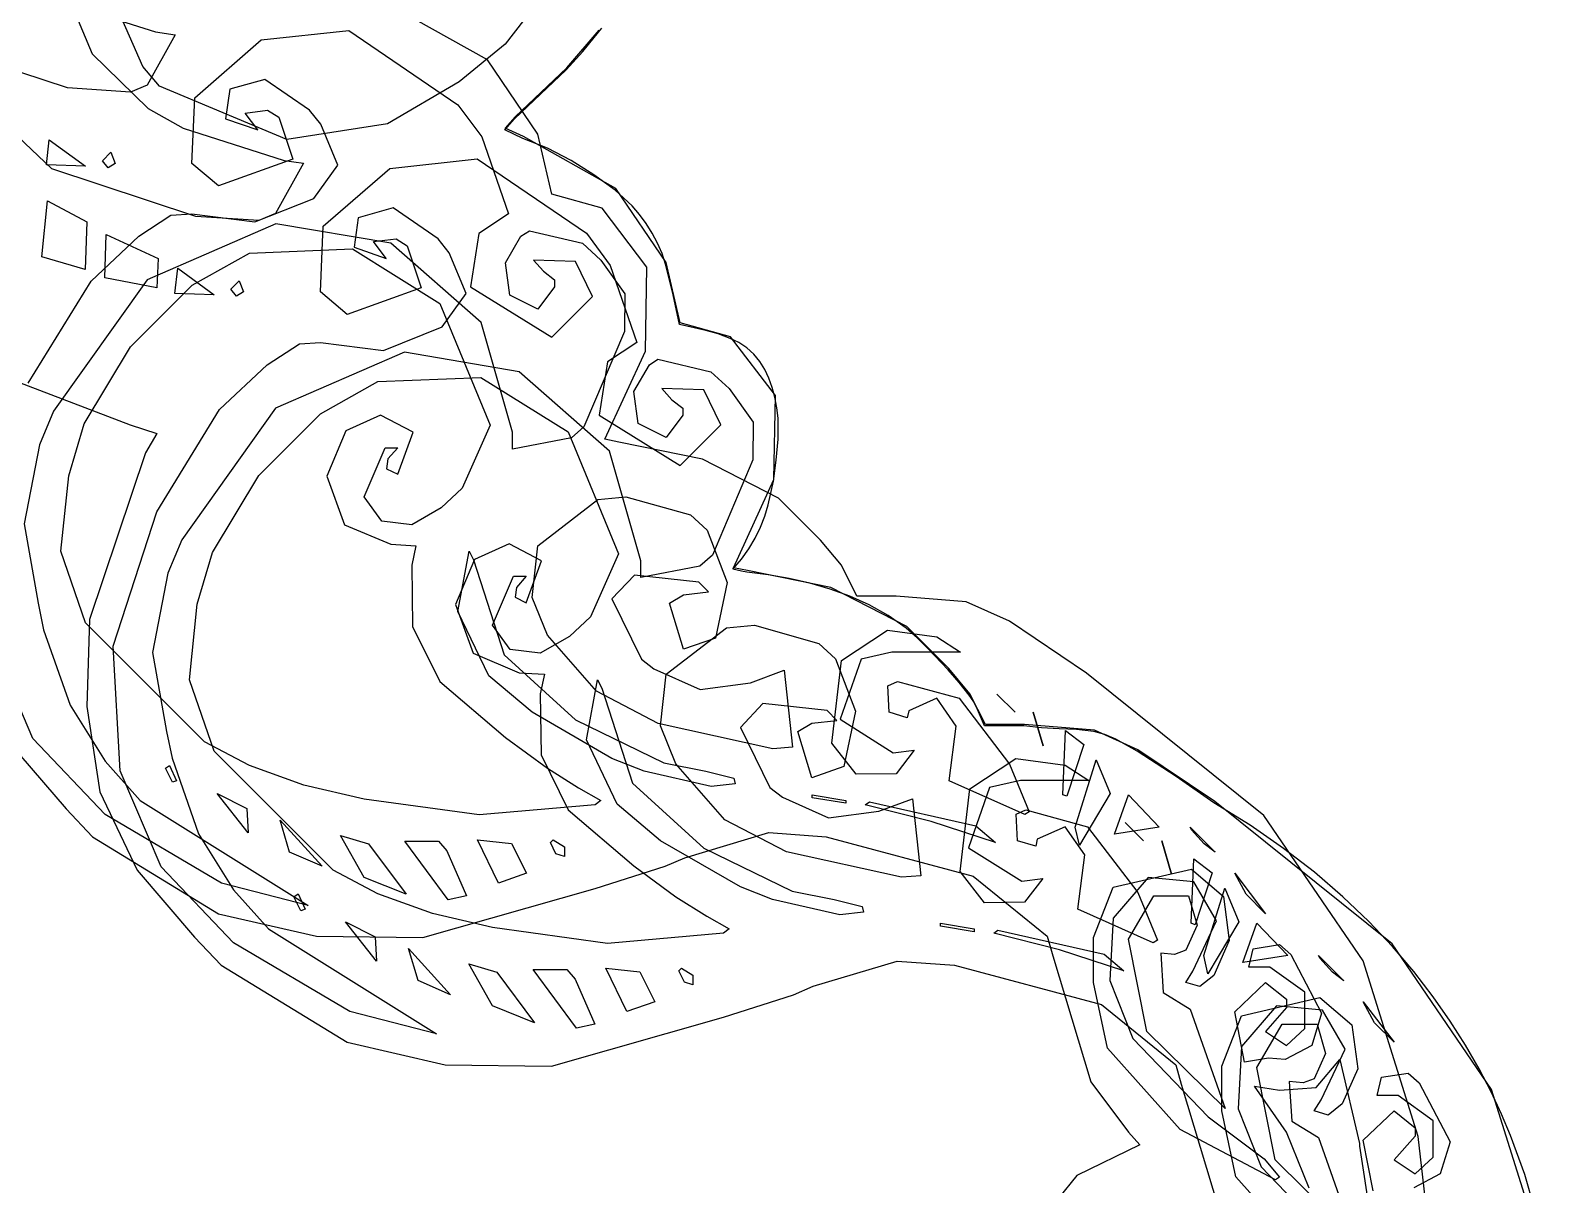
# Model space of a CAD drawing. Extents: x 0 to 208, y 1 to 205.
# Drawn here: x 32.83 to 41.16, y 15.32 to 21.66 of the extents above; entities that cross this region are included whole.
import ezdxf

# ---------------------------------------------------------------- set-up
doc = ezdxf.new("R2010")
doc.units = 0

msp = doc.modelspace()

# ---------------------------------------------------------------- linework, layer by layer
at = {"layer": 'Edge.Cuts'}
for p, q in [((35.9472, 21.6462), (35.9647, 21.6676)), ((35.8617, 21.5396), (35.9472, 21.6462)), ((35.7702, 21.4387), (35.8617, 21.5396)), ((35.628, 21.3043), (35.7702, 21.4387)), ((35.4857, 21.1698), (35.628, 21.3043)), ((35.4321, 21.1083), (35.4857, 21.1698)), ((35.532, 21.0622), (35.4321, 21.1083)), ((35.6675, 21.008), (35.532, 21.0622)), ((35.7973, 20.9402), (35.6675, 21.008)), ((35.9209, 20.8623), (35.7973, 20.9402)), ((36.0392, 20.7779), (35.9209, 20.8623)), ((36.1312, 20.6916), (36.0392, 20.7779)), ((36.1718, 20.6443), (36.1312, 20.6916)), ((36.2094, 20.5944), (36.1718, 20.6443)), ((36.2424, 20.542), (36.2094, 20.5944)), ((36.2715, 20.4872), (36.2424, 20.542)), ((36.296, 20.4301), (36.2715, 20.4872)), ((36.3158, 20.3706), (36.296, 20.4301)), ((36.357, 20.2026), (36.3158, 20.3706)), ((36.3925, 20.0402), (36.357, 20.2026)), ((36.5367, 20.0076), (36.3925, 20.0402)), ((36.6045, 19.9884), (36.5367, 20.0076)), ((36.6694, 19.9634), (36.6045, 19.9884)), ((36.7182, 19.9401), (36.6694, 19.9634)), ((36.7617, 19.9108), (36.7182, 19.9401)), ((36.7998, 19.8761), (36.7617, 19.9108)), ((36.8325, 19.8366), (36.7998, 19.8761)), ((36.8605, 19.7927), (36.8325, 19.8366)), ((36.8833, 19.7451), (36.8605, 19.7927)), ((36.9014, 19.6942), (36.8833, 19.7451)), ((36.9152, 19.6406), (36.9014, 19.6942)), ((36.9268, 19.583), (36.9152, 19.6406)), ((36.9333, 19.5254), (36.9268, 19.583)), ((36.9341, 19.4101), (36.9333, 19.5254)), ((36.9237, 19.2949), (36.9341, 19.4101)), ((36.9076, 19.1796), (36.9237, 19.2949)), ((36.8791, 19.05), (36.9076, 19.1796)), ((36.8599, 18.9873), (36.8791, 19.05)), ((36.8077, 18.8663), (36.8365, 18.9261)), ((36.8365, 18.9261), (36.8599, 18.9873)), ((36.7735, 18.8079), (36.8077, 18.8663)), ((36.6846, 18.6955), (36.7326, 18.751)), ((36.7326, 18.751), (36.7735, 18.8079)), ((36.7318, 18.685), (36.6846, 18.6955)), ((36.7614, 18.6802), (36.7318, 18.685)), ((36.8788, 18.6641), (36.7614, 18.6802)), ((36.9945, 18.644), (36.8788, 18.6641)), ((37.108, 18.6187), (36.9945, 18.644)), ((37.2194, 18.587), (37.108, 18.6187)), ((37.3284, 18.5477), (37.2194, 18.587)), ((37.4345, 18.4997), (37.3284, 18.5477)), ((37.5375, 18.4418), (37.4345, 18.4997)), ((37.6374, 18.3728), (37.5375, 18.4418)), ((37.6984, 18.3184), (37.6374, 18.3728)), ((37.7557, 18.2604), (37.6984, 18.3184)), ((37.868, 18.1423), (37.7557, 18.2604)), ((37.9287, 18.0732), (37.868, 18.1423)), ((37.9831, 18.004), (37.9287, 18.0732)), ((38.0085, 17.9667), (37.9831, 18.004)), ((38.0283, 17.9252), (38.0085, 17.9667)), ((38.0678, 17.8349), (38.0283, 17.9252)), ((38.2828, 17.8349), (38.0678, 17.8349)), ((38.3808, 17.8236), (38.2828, 17.8349)), ((38.4779, 17.8196), (38.3808, 17.8236)), ((38.5735, 17.8155), (38.4779, 17.8196)), ((38.6672, 17.8042), (38.5735, 17.8155)), ((38.7293, 17.7874), (38.6672, 17.8042)), ((38.7889, 17.7619), (38.7293, 17.7874)), ((38.9054, 17.6966), (38.7889, 17.7619)), ((39.1194, 17.5573), (38.9054, 17.6966)), ((39.3279, 17.4123), (39.1194, 17.5573)), ((39.5269, 17.2895), (39.3279, 17.4123)), ((39.7106, 17.162), (39.5269, 17.2895)), ((39.8802, 17.0309), (39.7106, 17.162)), ((40.0357, 16.8968), (39.8802, 17.0309)), ((40.1783, 16.7606), (40.0357, 16.8968)), ((40.3084, 16.6231), (40.1783, 16.7606)), ((40.426, 16.4852), (40.3084, 16.6231)), ((40.5322, 16.3476), (40.426, 16.4852)), ((40.6261, 16.2132), (40.5322, 16.3476)), ((40.71, 16.0808), (40.6261, 16.2132)), ((40.7847, 15.951), (40.71, 16.0808)), ((40.8502, 15.8248), (40.7847, 15.951)), ((40.9075, 15.7029), (40.8502, 15.8248)), ((40.9572, 15.586), (40.9075, 15.7029)), ((41.0348, 15.3705), (40.9572, 15.586)), ((41.0887, 15.1849), (41.0348, 15.3705))]:
    msp.add_line(p, q, dxfattribs=at)
at = {"layer": 'Layer 1'}
for p, q in [((32.960386, 21.823851), (33.514029, 21.646993)), ((35.336476, 21.493173), (34.82897, 21.777684)), ((33.029589, 21.339414), (32.237572, 21.600857)), ((33.62168, 21.631615), (33.467889, 21.354793)), ((33.514029, 21.646993), (33.62168, 21.631615)), ((33.729287, 21.285584), (34.094538, 21.602776)), ((34.094538, 21.602776), (34.575132, 21.65468)), ((34.575132, 21.65468), (35.174913, 21.247137)), ((35.613299, 21.08563), (35.336476, 21.493173)), ((33.375619, 21.316345), (33.029589, 21.339414)), ((33.467889, 21.354793), (33.375619, 21.316345)), ((33.92154, 21.331722), (33.898454, 21.170243)), ((34.113778, 21.385548), (33.92154, 21.331722)), ((34.359839, 21.216379), (34.113778, 21.385548)), ((33.713906, 20.924178), (33.729287, 21.285584)), ((35.174913, 21.247137), (35.174957, 21.24714)), ((35.174957, 21.24714), (35.305677, 21.070282)), ((33.898454, 21.170243), (34.075311, 21.108727)), ((34.006105, 21.201001), (34.129137, 21.216379)), ((34.075311, 21.108727), (34.006105, 21.201001)), ((34.129137, 21.216379), (34.190652, 21.177931)), ((34.190652, 21.177931), (34.267547, 20.947246)), ((34.421355, 21.139484), (34.359839, 21.216379)), ((34.514592, 20.915528), (34.421355, 21.139484)), ((35.690193, 20.754982), (35.613299, 21.08563)), ((32.914249, 20.916539), (32.92963, 21.05495)), ((32.92963, 21.05495), (33.129556, 20.90885)), ((35.305677, 21.070282), (35.451778, 20.64736)), ((33.129556, 20.908848), (32.914249, 20.916539)), ((33.129556, 20.90885), (33.129556, 20.908848)), ((33.221828, 20.939605), (33.267966, 20.985742)), ((33.252587, 20.901158), (33.221828, 20.939605)), ((33.291032, 20.924227), (33.252587, 20.901158)), ((33.267966, 20.985742), (33.291051, 20.924226)), ((33.291051, 20.924226), (33.291032, 20.924227)), ((33.860004, 20.801146), (33.713906, 20.924178)), ((34.267547, 20.947246), (33.860004, 20.801146)), ((34.382908, 20.731941), (34.514592, 20.915528)), ((35.967016, 20.678087), (35.690193, 20.754982)), ((34.05995, 20.603142), (34.382908, 20.731941)), ((36.213077, 20.355129), (35.967016, 20.678087)), ((33.421722, 20.524324), (33.598579, 20.639666)), ((34.175306, 20.593531), (33.467869, 20.285951)), ((33.598579, 20.639666), (33.713923, 20.647357)), ((33.713923, 20.647357), (34.05995, 20.603142)), ((34.805844, 20.485878), (34.175306, 20.593531)), ((35.451778, 20.64736), (35.290302, 20.539707)), ((33.16028, 20.278261), (33.421722, 20.524324)), ((35.290302, 20.539707), (35.244162, 20.247506)), ((35.436384, 20.378226), (35.520968, 20.524326)), ((35.520968, 20.524326), (35.567103, 20.555085)), ((35.567103, 20.555085), (35.859304, 20.485879)), ((33.714014, 20.255197), (34.029281, 20.432055)), ((34.029281, 20.432055), (34.595421, 20.455123)), ((34.595421, 20.455123), (35.075051, 20.155233)), ((35.301822, 20.050462), (34.805844, 20.485878)), ((35.859304, 20.485879), (35.959267, 20.393605)), ((35.459469, 20.201368), (35.436384, 20.378226)), ((35.82087, 20.385917), (35.590192, 20.393606)), ((35.590192, 20.393606), (35.644017, 20.33209)), ((35.644017, 20.33209), (35.705533, 20.285953)), ((35.91315, 20.193679), (35.82087, 20.385917)), ((35.959267, 20.393605), (36.09095, 20.209058)), ((36.205372, 19.89376), (36.213077, 20.355129)), ((32.814253, 19.716928), (33.16028, 20.278261)), ((33.467869, 20.285951), (32.952676, 19.563139)), ((33.375678, 19.916859), (33.714014, 20.255197)), ((35.244162, 20.247506), (35.690155, 19.970684)), ((35.705533, 20.247506), (35.61326, 20.124474)), ((35.705533, 20.285953), (35.705533, 20.247506)), ((35.61326, 20.124474), (35.459469, 20.201368)), ((35.690155, 19.970684), (35.91315, 20.193679)), ((36.09095, 20.209058), (36.089992, 20.001441)), ((35.075051, 20.155233), (35.351874, 19.486247)), ((35.474829, 19.447798), (35.301822, 20.050462)), ((36.089992, 20.001441), (35.866994, 19.478556)), ((33.121924, 19.493937), (33.375678, 19.916859)), ((35.982374, 19.409322), (36.205372, 19.89376)), ((32.952676, 19.563139), (32.875782, 19.378591)), ((33.037339, 19.209426), (33.121924, 19.493937)), ((34.750155, 19.541035), (34.559838, 19.45549)), ((34.928936, 19.447799), (34.750155, 19.541035)), ((34.559838, 19.45549), (34.455073, 19.206542)), ((34.844351, 19.217114), (34.928936, 19.447799)), ((35.351874, 19.486247), (35.198083, 19.14022)), ((35.474829, 19.355524), (35.474829, 19.447798)), ((35.79779, 19.417041), (35.474829, 19.355524)), ((35.866994, 19.478556), (35.79779, 19.417041)), ((36.059271, 19.393944), (35.982374, 19.409322)), ((32.875782, 19.378591), (32.791195, 18.944135)), ((34.659818, 19.094083), (34.775159, 19.363215)), ((34.775159, 19.363215), (34.844365, 19.363215)), ((34.844365, 19.363215), (34.79054, 19.301699)), ((36.517757, 19.30071), (36.059271, 19.393944)), ((34.79054, 19.301699), (34.782835, 19.247872)), ((34.782835, 19.247872), (34.844351, 19.217114)), ((36.935872, 19.086365), (36.517757, 19.30071)), ((32.994086, 18.794193), (33.037339, 19.209426)), ((34.455073, 19.206542), (34.552162, 18.940294)), ((34.755937, 18.959517), (34.659818, 19.094083)), ((35.198083, 19.14022), (35.082742, 19.032567)), ((35.613324, 18.82495), (35.943972, 19.078703)), ((35.943972, 19.078703), (36.09776, 19.094084)), ((36.09776, 19.094084), (36.097761, 19.094083)), ((36.097761, 19.094083), (36.451475, 18.994119)), ((37.166557, 18.85568), (36.935872, 19.086365)), ((35.082742, 19.032567), (34.92126, 18.940293)), ((36.451475, 18.994119), (36.543751, 18.909535)), ((32.791195, 18.944135), (32.868078, 18.509678)), ((34.552162, 18.940294), (34.805913, 18.832641)), ((34.92126, 18.940293), (34.755937, 18.959517)), ((36.543751, 18.909535), (36.653327, 18.62214)), ((34.805913, 18.832641), (34.944323, 18.82495)), ((37.281898, 18.717269), (37.166557, 18.85568)), ((33.129614, 18.402029), (32.994086, 18.794193)), ((34.944323, 18.82495), (34.921237, 18.717297)), ((35.174957, 18.463544), (35.236473, 18.794192)), ((35.236473, 18.794192), (35.259559, 18.748055)), ((35.259559, 18.748055), (35.428729, 18.22517)), ((35.582565, 18.540439), (35.613324, 18.82495)), ((34.921237, 18.717297), (34.926044, 18.380881)), ((36.143899, 18.66347), (36.020867, 18.532749)), ((36.497616, 18.625023), (36.143899, 18.66347)), ((37.366483, 18.5481), (37.281898, 18.717269)), ((36.551441, 18.571196), (36.497616, 18.625023)), ((36.653327, 18.62214), (36.589888, 18.317444)), ((32.868078, 18.509678), (32.898837, 18.363578)), ((35.66715, 18.332822), (35.582565, 18.540439)), ((36.020867, 18.532749), (36.182346, 18.202101)), ((36.336134, 18.509681), (36.413031, 18.555818)), ((36.413031, 18.255928), (36.336134, 18.509681)), ((36.413031, 18.555818), (36.551441, 18.571196)), ((37.5741, 18.5481), (37.366483, 18.5481)), ((37.581819, 18.548142), (37.5741, 18.5481)), ((37.966293, 18.517384), (37.581819, 18.548142)), ((38.204669, 18.409731), (37.966293, 18.517384)), ((35.344127, 18.109827), (35.174957, 18.463544)), ((38.62759, 18.12522), (38.204669, 18.409731)), ((32.898837, 18.363578), (33.044938, 17.948346)), ((33.78322, 17.748422), (33.129614, 18.402029)), ((34.926044, 18.380881), (35.075028, 18.079069)), ((35.936283, 18.025242), (35.66715, 18.332822)), ((37.281937, 18.194414), (37.534731, 18.360699)), ((37.534731, 18.360699), (37.804824, 18.325135)), ((32.839242, 17.766681), (32.614324, 18.294372)), ((36.589888, 18.317444), (36.413031, 18.255928)), ((37.804824, 18.325135), (37.935544, 18.24055)), ((35.428729, 18.22517), (35.820891, 17.868569)), ((36.182346, 18.202101), (36.25155, 18.148275)), ((37.228112, 17.740732), (37.281938, 18.194412)), ((37.389594, 18.202103), (37.27425, 17.871455)), ((37.281938, 18.194412), (37.281937, 18.194414)), ((37.558761, 18.24055), (37.389594, 18.202103)), ((37.935544, 18.24055), (37.558761, 18.24055)), ((35.075028, 18.079069), (35.436433, 17.771489)), ((35.5825, 17.9099), (35.344127, 18.109827)), ((36.25155, 18.148275), (36.505305, 18.034855)), ((36.782127, 18.07138), (36.966675, 18.140585)), ((36.966675, 18.140585), (37.01281, 17.717663)), ((37.535673, 18.056004), (37.589498, 18.079072)), ((37.589498, 18.079072), (37.927834, 17.986798)), ((39.601152, 17.343659), (38.62759, 18.12522)), ((36.274619, 17.848384), (35.936283, 18.025242)), ((36.505305, 18.034855), (36.782127, 18.07138)), ((37.543349, 17.909904), (37.535673, 18.056004)), ((38.235436, 17.909903), (38.13547, 18.009866)), ((38.13547, 18.009866), (38.235436, 17.909903)), ((33.044938, 17.948346), (33.237174, 17.640766)), ((35.58253, 17.909901), (35.5825, 17.9099)), ((36.020832, 17.656148), (35.58253, 17.909901)), ((37.643315, 17.879146), (37.543349, 17.909904)), ((37.65102, 17.917593), (37.643315, 17.879146)), ((37.804808, 17.986798), (37.65102, 17.917593)), ((37.912462, 17.833008), (37.804808, 17.986798)), ((37.927834, 17.986798), (38.204657, 17.625392)), ((38.235436, 17.909903), (38.235436, 17.909903)), ((38.389227, 17.725355), (38.335402, 17.909903)), ((38.335402, 17.909903), (38.389227, 17.725355)), ((35.820891, 17.868569), (36.30533, 17.633079)), ((36.905159, 17.709973), (36.274619, 17.848384)), ((37.27425, 17.871455), (37.566451, 17.686907)), ((37.874012, 17.533118), (37.912462, 17.833008)), ((32.706718, 17.748456), (33.021991, 17.37936)), ((33.237174, 17.348565), (32.839242, 17.766681)), ((34.029281, 17.617701), (33.78322, 17.748422)), ((35.436433, 17.771489), (35.667118, 17.60232)), ((38.496861, 17.456224), (38.512242, 17.80994)), ((38.512242, 17.80994), (38.512259, 17.809939)), ((38.512259, 17.809939), (38.612219, 17.733044)), ((37.01281, 17.717663), (36.905159, 17.709973)), ((37.361717, 17.569642), (37.228112, 17.740732)), ((37.566451, 17.686907), (37.681792, 17.702285)), ((37.681792, 17.702285), (37.581829, 17.571564)), ((38.389227, 17.725355), (38.389227, 17.725355)), ((38.612219, 17.733044), (38.519947, 17.448533)), ((33.237174, 17.640766), (33.429412, 17.42546)), ((33.567888, 17.602321), (33.590974, 17.617699)), ((33.606335, 17.525425), (33.567888, 17.602321)), ((33.590974, 17.617699), (33.629421, 17.533114)), ((34.329173, 17.510048), (34.029281, 17.617701)), ((35.667118, 17.60232), (35.836288, 17.494667)), ((36.197689, 17.586943), (36.020832, 17.656148)), ((36.566785, 17.502358), (36.197689, 17.586943)), ((36.30533, 17.633079), (36.536015, 17.586942)), ((36.536015, 17.586942), (36.689803, 17.548494)), ((38.204657, 17.625392), (38.204677, 17.625392)), ((38.204677, 17.625392), (38.312331, 17.363949)), ((38.566068, 17.279364), (38.681409, 17.64846)), ((38.681409, 17.64846), (38.681426, 17.64846)), ((38.681426, 17.64846), (38.75832, 17.463912)), ((33.629421, 17.533116), (33.606335, 17.525425)), ((33.629421, 17.533114), (33.629421, 17.533116)), ((34.659821, 17.433153), (34.329173, 17.510048)), ((35.836288, 17.494667), (35.95932, 17.425462)), ((36.697507, 17.517736), (36.566785, 17.502358)), ((36.689803, 17.548494), (36.697507, 17.517736)), ((37.581829, 17.571564), (37.361717, 17.569642)), ((38.289245, 17.34857), (37.874012, 17.533118)), ((33.429412, 17.42546), (34.352151, 16.848748)), ((34.021585, 17.248605), (33.852415, 17.463911)), ((33.852415, 17.463911), (34.014856, 17.38221)), ((34.65979, 17.433151), (34.659821, 17.433153)), ((35.291293, 17.345683), (34.65979, 17.433151)), ((35.95932, 17.425462), (35.92856, 17.402393)), ((37.120461, 17.456223), (37.305006, 17.425464)), ((37.120461, 17.456222), (37.120461, 17.456223)), ((37.120461, 17.440844), (37.120461, 17.456222)), ((37.305006, 17.410086), (37.120461, 17.440844)), ((37.305006, 17.425464), (37.305006, 17.410086)), ((37.41266, 17.402395), (37.435746, 17.417774)), ((37.435746, 17.417774), (38.020146, 17.287053)), ((38.519947, 17.448533), (38.496861, 17.456224)), ((38.75832, 17.463912), (38.589153, 17.179401)), ((38.781389, 17.240917), (38.858286, 17.456223)), ((38.858286, 17.456223), (39.027453, 17.279365)), ((38.858286, 17.456223), (38.858286, 17.456223)), ((33.021991, 17.37936), (33.168089, 17.22557)), ((33.875402, 16.97178), (33.237174, 17.348565)), ((34.014856, 17.38221), (34.021585, 17.248605)), ((35.92856, 17.402393), (35.291293, 17.345683)), ((37.774068, 17.310122), (37.41266, 17.402395)), ((38.312331, 17.363949), (38.289245, 17.34857)), ((40.147225, 16.544072), (39.601152, 17.343659)), ((34.021585, 17.248605), (34.021585, 17.248605)), ((34.250348, 17.141913), (34.198445, 17.31781)), ((34.198445, 17.31781), (34.429128, 17.064057)), ((36.420743, 17.110226), (36.882114, 17.248637)), ((36.882114, 17.248637), (37.197384, 17.225568)), ((38.127785, 17.19478), (37.774068, 17.310122)), ((38.020146, 17.287053), (38.127802, 17.194779)), ((38.589153, 17.179401), (38.566068, 17.279364)), ((39.027453, 17.279365), (38.781389, 17.240917)), ((39.204326, 17.263988), (39.196622, 17.279366)), ((39.196622, 17.279366), (39.335035, 17.140955)), ((39.273533, 17.187093), (39.204326, 17.263988)), ((33.168089, 17.22557), (33.860142, 16.802648)), ((34.659813, 17.002541), (34.529093, 17.233226)), ((34.529093, 17.233226), (34.682881, 17.187089)), ((34.682881, 17.187089), (34.890495, 16.910267)), ((34.882819, 17.202468), (35.067364, 17.202468)), ((34.88282, 17.202467), (34.882819, 17.202468)), ((35.12119, 16.879508), (34.88282, 17.202467)), ((35.067364, 17.202468), (35.113502, 17.148641)), ((35.398013, 16.971784), (35.282672, 17.210158)), ((35.282672, 17.210158), (35.469143, 17.189973)), ((35.469143, 17.189973), (35.551805, 17.02561)), ((35.682524, 17.194777), (35.697905, 17.210156)), ((35.713281, 17.133262), (35.682524, 17.194777)), ((35.697905, 17.210156), (35.759421, 17.171708)), ((35.759421, 17.171708), (35.759421, 17.117882)), ((37.197384, 17.225568), (38.004782, 17.010262)), ((38.127802, 17.194779), (38.127785, 17.19478)), ((39.335049, 17.140956), (39.273533, 17.187093)), ((34.429128, 17.064057), (34.250348, 17.141913)), ((35.113502, 17.148641), (35.221156, 16.902577)), ((35.759421, 17.117884), (35.713281, 17.133262)), ((35.759421, 17.117882), (35.759421, 17.117884)), ((36.313092, 17.064089), (36.420743, 17.110226)), ((39.335035, 17.140955), (39.335049, 17.140956)), ((34.429128, 17.064057), (34.429128, 17.064057)), ((34.890496, 16.910267), (34.659813, 17.002541)), ((35.551804, 17.02561), (35.398013, 16.971784)), ((35.551805, 17.02561), (35.551804, 17.02561)), ((35.928615, 16.941057), (36.313092, 17.064089)), ((38.004782, 17.010262), (38.412325, 16.679614)), ((38.773699, 16.948721), (39.204311, 17.048684)), ((38.965952, 17.002546), (38.773716, 16.779551)), ((39.217783, 16.978515), (38.965952, 17.002546)), ((39.204311, 17.048684), (39.204327, 17.048682)), ((39.204327, 17.048682), (39.380223, 16.898737)), ((39.504216, 16.910271), (39.4427, 17.025613)), ((39.4427, 17.025613), (39.61187, 16.802618)), ((34.352151, 16.848748), (33.875402, 16.97178)), ((34.890495, 16.910267), (34.890496, 16.910267)), ((34.982807, 16.671925), (35.928615, 16.941057)), ((38.666045, 16.671899), (38.773699, 16.948721)), ((39.342738, 16.764171), (39.217783, 16.978515)), ((39.61187, 16.802618), (39.504216, 16.910271)), ((35.221156, 16.902577), (35.12119, 16.879508)), ((38.858286, 16.664207), (38.996696, 16.902581)), ((38.996696, 16.902581), (39.188934, 16.902581)), ((39.188934, 16.902581), (39.235069, 16.741102)), ((39.380223, 16.898737), (39.411944, 16.656518)), ((33.860142, 16.802648), (34.398407, 16.679616)), ((38.773716, 16.779551), (38.755452, 16.437368)), ((39.212018, 16.48735), (39.342738, 16.764171)), ((39.61187, 16.802618), (39.61187, 16.802618)), ((34.398407, 16.679616), (34.982807, 16.671925)), ((38.412325, 16.679614), (38.443081, 16.571961)), ((38.666045, 16.425835), (38.666045, 16.671899)), ((38.958246, 16.156701), (38.858286, 16.664207)), ((39.235069, 16.741102), (39.173553, 16.602691)), ((39.112037, 16.579622), (39.035143, 16.587313)), ((39.035143, 16.587313), (39.049567, 16.370084)), ((39.173553, 16.602691), (39.112037, 16.579622)), ((39.411944, 16.656518), (39.327359, 16.464281)), ((39.519595, 16.510418), (39.542681, 16.610381)), ((39.542681, 16.610381), (39.688782, 16.63345)), ((39.688782, 16.63345), (39.750297, 16.579623)), ((39.750297, 16.579623), (39.919464, 16.256664)), ((38.443081, 16.571961), (38.650698, 15.879907)), ((39.634939, 16.510418), (39.519595, 16.510418)), ((39.827177, 16.372007), (39.634939, 16.510418)), ((40.45, 15.58), (40.147225, 16.544072)), ((38.742939, 16.064429), (38.666045, 16.425835)), ((38.755452, 16.437368), (38.88137, 16.118255)), ((39.173568, 16.425834), (39.212018, 16.48735)), ((39.250465, 16.402765), (39.173568, 16.425834)), ((39.327359, 16.464281), (39.250465, 16.402765)), ((39.4427, 16.264354), (39.61187, 16.425833)), ((39.61187, 16.425833), (39.727211, 16.333559)), ((39.049567, 16.370084), (39.196622, 16.279733)), ((39.727211, 16.333559), (39.727211, 16.287422)), ((39.827177, 16.17208), (39.827177, 16.372007)), ((39.196622, 16.279733), (39.38886, 15.733779)), ((39.196622, 16.279733), (39.196622, 16.279733)), ((39.442715, 16.264355), (39.4427, 16.264354)), ((39.496541, 15.987533), (39.442715, 16.264355)), ((39.727211, 16.287422), (39.61187, 16.156701)), ((39.919464, 16.256664), (39.865639, 16.079806)), ((39.727211, 16.079806), (39.827177, 16.17208)), ((38.88137, 16.118255), (39.2966, 15.687643)), ((39.38886, 15.733779), (38.958246, 16.156701)), ((39.61187, 16.156701), (39.727211, 16.079806)), ((39.865639, 16.079806), (39.719538, 16.002911)), ((39.142794, 15.618438), (38.742939, 16.064429)), ((39.627266, 16.010602), (39.496541, 15.987533)), ((39.719538, 16.002911), (39.627266, 16.010602)), ((39.888693, 15.84912), (40.019415, 16.00291)), ((40.019415, 16.00291), (40.019416, 16.002911)), ((40.019416, 16.002911), (40.127067, 15.541541)), ((38.650698, 15.879907), (38.858315, 15.603085)), ((39.727211, 15.603057), (39.550354, 15.85681)), ((39.550354, 15.85681), (39.688767, 15.833741)), ((39.688767, 15.833741), (39.888693, 15.84912)), ((39.2966, 15.687643), (39.604182, 15.456958)), ((38.858315, 15.603085), (38.919831, 15.53388)), ((39.665681, 15.341616), (39.142794, 15.618438)), ((39.850243, 15.295477), (39.727211, 15.603057)), ((40.450055, 15.579994), (40.45, 15.58)), ((40.880664, 11.742934), (40.450055, 15.579994)), ((38.919831, 15.53388), (38.573804, 15.364711)), ((40.127067, 15.541541), (40.127067, 15.526163)), ((40.127067, 15.526163), (40.203961, 15.034035)), ((39.604182, 15.456958), (39.688767, 15.356994)), ((38.573804, 15.364711), (38.473841, 15.241679)), ((39.688767, 15.356994), (39.665681, 15.341616))]:
    msp.add_line(p, q, dxfattribs=at)
at = {"layer": 'test'}
for p, q in [((32.950863, 22.04109), (33.166167, 21.525894)), ((33.442991, 21.456632), (33.227689, 21.948759)), ((35.534531, 21.710385), (35.434571, 21.579663)), ((35.434571, 21.579663), (35.180817, 21.372047)), ((35.772943, 21.448969), (35.949803, 21.656586)), ((33.166167, 21.525894), (33.473747, 21.226004)), ((33.535266, 21.348979), (33.442991, 21.456632)), ((35.488432, 21.179837), (35.772943, 21.448969)), ((34.23501, 21.056778), (33.535266, 21.348979)), ((35.180817, 21.372047), (34.788653, 21.141362)), ((32.943167, 20.895357), (32.635587, 21.187558)), ((33.473747, 21.226004), (33.665985, 21.118351)), ((35.434607, 21.118321), (35.488432, 21.179837)), ((33.665985, 21.118351), (34.219628, 20.941493)), ((34.788653, 21.141362), (34.23501, 21.056778)), ((35.53457, 21.072184), (35.434607, 21.118321)), ((36.042076, 20.787673), (35.53457, 21.072184)), ((34.327279, 20.926115), (34.173488, 20.649293)), ((34.219628, 20.941493), (34.327279, 20.926115)), ((34.800138, 20.897276), (35.280732, 20.94918)), ((35.280732, 20.94918), (35.880513, 20.541637)), ((32.943172, 20.895357), (32.943167, 20.895357)), ((33.735189, 20.633914), (32.943172, 20.895357)), ((34.434887, 20.580084), (34.800138, 20.897276)), ((36.318899, 20.38013), (36.042076, 20.787673)), ((32.889324, 20.410919), (32.920084, 20.718499)), ((32.920084, 20.718499), (33.135391, 20.603157)), ((34.819378, 20.680048), (34.62714, 20.626222)), ((35.065439, 20.510879), (34.819378, 20.680048)), ((33.135405, 20.603156), (33.1277, 20.341713)), ((33.135391, 20.603157), (33.135405, 20.603156)), ((34.081219, 20.610845), (33.735189, 20.633914)), ((34.173488, 20.649293), (34.081219, 20.610845)), ((34.419506, 20.218678), (34.434887, 20.580084)), ((34.62714, 20.626222), (34.604054, 20.464743)), ((33.235355, 20.295522), (33.24306, 20.533896)), ((33.24306, 20.533896), (33.243063, 20.533896)), ((33.243063, 20.533896), (33.527574, 20.403174)), ((34.711705, 20.495501), (34.834737, 20.510879)), ((34.780911, 20.403227), (34.711705, 20.495501)), ((34.834737, 20.510879), (34.896252, 20.472431)), ((35.126955, 20.433984), (35.065439, 20.510879)), ((35.880513, 20.541637), (35.880557, 20.54164)), ((35.880557, 20.54164), (36.011277, 20.364782)), ((33.1277, 20.341713), (32.889324, 20.410919)), ((34.604054, 20.464743), (34.780911, 20.403227)), ((34.896252, 20.472431), (34.973147, 20.241746)), ((35.220192, 20.210028), (35.126955, 20.433984)), ((33.527574, 20.403174), (33.519869, 20.241695)), ((33.619848, 20.210939), (33.63523, 20.34935)), ((33.63523, 20.34935), (33.835156, 20.20325)), ((36.011277, 20.364782), (36.157378, 19.94186)), ((36.395793, 20.049482), (36.318899, 20.38013)), ((33.519869, 20.241695), (33.235355, 20.295522)), ((33.927428, 20.234005), (33.973565, 20.280142)), ((33.973565, 20.280142), (33.996651, 20.218626)), ((34.973147, 20.241746), (34.565604, 20.095646)), ((33.835155, 20.203248), (33.619848, 20.210939)), ((33.835156, 20.20325), (33.835155, 20.203248)), ((33.958187, 20.195558), (33.927428, 20.234005)), ((33.996631, 20.218627), (33.958187, 20.195558)), ((33.996651, 20.218626), (33.996631, 20.218627)), ((34.565604, 20.095646), (34.419506, 20.218678)), ((35.088508, 20.026441), (35.220192, 20.210028)), ((34.76555, 19.897642), (35.088508, 20.026441)), ((36.672616, 19.972587), (36.395793, 20.049482)), ((34.127322, 19.818824), (34.304179, 19.934166)), ((34.304179, 19.934166), (34.419523, 19.941857)), ((34.419523, 19.941857), (34.76555, 19.897642)), ((36.157378, 19.94186), (35.995902, 19.834207)), ((36.918677, 19.649629), (36.672616, 19.972587)), ((34.880906, 19.888031), (34.173469, 19.580451)), ((35.511444, 19.780378), (34.880906, 19.888031)), ((35.995902, 19.834207), (35.949762, 19.542006)), ((36.226568, 19.818826), (36.272703, 19.849585)), ((36.272703, 19.849585), (36.564904, 19.780379)), ((33.86588, 19.572761), (34.127322, 19.818824)), ((34.734781, 19.726495), (35.300921, 19.749563)), ((35.300921, 19.749563), (35.780551, 19.449673)), ((36.007422, 19.344962), (35.511444, 19.780378)), ((36.141984, 19.672726), (36.226568, 19.818826)), ((36.564904, 19.780379), (36.664867, 19.688105)), ((32.750928, 19.726491), (33.373778, 19.488116)), ((34.419514, 19.549637), (34.734781, 19.726495)), ((36.165069, 19.495868), (36.141984, 19.672726)), ((36.52647, 19.680417), (36.295791, 19.688106)), ((36.295791, 19.688106), (36.349617, 19.62659)), ((36.618749, 19.488179), (36.52647, 19.680417)), ((36.664867, 19.688105), (36.79655, 19.503558)), ((34.173469, 19.580451), (33.658276, 18.857639)), ((36.349617, 19.62659), (36.411133, 19.580453)), ((36.411133, 19.580453), (36.411133, 19.542006)), ((36.910972, 19.18826), (36.918677, 19.649629)), ((33.519853, 19.011428), (33.86588, 19.572761)), ((34.081178, 19.211299), (34.419514, 19.549637)), ((35.949762, 19.542006), (36.395755, 19.265184)), ((36.31886, 19.418974), (36.165069, 19.495868)), ((36.411133, 19.542006), (36.31886, 19.418974)), ((36.79655, 19.503558), (36.795592, 19.295941)), ((33.373778, 19.488116), (33.519879, 19.441979)), ((33.519879, 19.441979), (33.45836, 19.334326)), ((35.780551, 19.449673), (36.057374, 18.780687)), ((36.395755, 19.265184), (36.618749, 19.488179)), ((33.45836, 19.334326), (33.15078, 18.419276)), ((36.180429, 18.742298), (36.007422, 19.344962)), ((36.795592, 19.295941), (36.572594, 18.773056)), ((33.827424, 18.788377), (34.081178, 19.211299)), ((36.687974, 18.703822), (36.910972, 19.18826)), ((33.28148, 18.273237), (33.519853, 19.011428)), ((33.658276, 18.857639), (33.581382, 18.673091)), ((35.455655, 18.835475), (35.265338, 18.74993)), ((35.634436, 18.742239), (35.455655, 18.835475)), ((33.742839, 18.503866), (33.827424, 18.788377)), ((35.265338, 18.74993), (35.160573, 18.500982)), ((35.549851, 18.511554), (35.634436, 18.742239)), ((36.057374, 18.780687), (35.903583, 18.43466)), ((36.180429, 18.650024), (36.180429, 18.742298)), ((36.572594, 18.773056), (36.50339, 18.711541)), ((33.581382, 18.673091), (33.496795, 18.238635)), ((36.50339, 18.711541), (36.180429, 18.650024)), ((36.764871, 18.688444), (36.687974, 18.703822)), ((37.223357, 18.59521), (36.764871, 18.688444)), ((35.365318, 18.388523), (35.480659, 18.657655)), ((35.480659, 18.657655), (35.549865, 18.657655)), ((35.49604, 18.596139), (35.488335, 18.542312)), ((35.549865, 18.657655), (35.49604, 18.596139)), ((37.641472, 18.380865), (37.223357, 18.59521)), ((33.699586, 18.088633), (33.742839, 18.503866)), ((35.160573, 18.500982), (35.257662, 18.234734)), ((35.488335, 18.542312), (35.549851, 18.511554)), ((33.15078, 18.419276), (33.135399, 17.942527)), ((35.903583, 18.43466), (35.788242, 18.327007)), ((35.461437, 18.253957), (35.365318, 18.388523)), ((35.788242, 18.327007), (35.62676, 18.234733)), ((36.318824, 18.11939), (36.649472, 18.373143)), ((36.649472, 18.373143), (36.80326, 18.388524)), ((36.80326, 18.388524), (36.803261, 18.388523)), ((36.803261, 18.388523), (37.156975, 18.288559)), ((37.872157, 18.15018), (37.641472, 18.380865)), ((33.319924, 17.588872), (33.28148, 18.273237)), ((35.62676, 18.234733), (35.461437, 18.253957)), ((37.156975, 18.288559), (37.249251, 18.203975)), ((33.496795, 18.238635), (33.573678, 17.804178)), ((35.257662, 18.234734), (35.511413, 18.127081)), ((37.249251, 18.203975), (37.358827, 17.91658)), ((33.835114, 17.696469), (33.699586, 18.088633)), ((35.511413, 18.127081), (35.649823, 18.11939)), ((35.649823, 18.11939), (35.626737, 18.011737)), ((35.880557, 17.758044), (35.942073, 18.088692)), ((35.942073, 18.088692), (35.965159, 18.042555)), ((36.288065, 17.834879), (36.318824, 18.11939)), ((37.987498, 18.011769), (37.872157, 18.15018)), ((35.626737, 18.011737), (35.631544, 17.675321)), ((35.965159, 18.042555), (36.134329, 17.51967)), ((38.072083, 17.8426), (37.987498, 18.011769)), ((33.135399, 17.942527), (33.207482, 17.472507)), ((36.849399, 17.95791), (36.726367, 17.827189)), ((37.203116, 17.919463), (36.849399, 17.95791)), ((37.256941, 17.865636), (37.203116, 17.919463)), ((37.358827, 17.91658), (37.295388, 17.611884)), ((36.37265, 17.627262), (36.288065, 17.834879)), ((36.726367, 17.827189), (36.887846, 17.496541)), ((37.041634, 17.804121), (37.118531, 17.850258)), ((37.118531, 17.850258), (37.256941, 17.865636)), ((38.2797, 17.8426), (38.072083, 17.8426)), ((38.287419, 17.842542), (38.2797, 17.8426)), ((38.671893, 17.811784), (38.287419, 17.842542)), ((33.573678, 17.804178), (33.604437, 17.658078)), ((36.049727, 17.404327), (35.880557, 17.758044)), ((37.118531, 17.550368), (37.041634, 17.804121)), ((38.910269, 17.704131), (38.671893, 17.811784)), ((34.48872, 17.042862), (33.835114, 17.696469)), ((35.631544, 17.675321), (35.780528, 17.373509)), ((39.33319, 17.41962), (38.910269, 17.704131)), ((33.544842, 17.061181), (33.319924, 17.588872)), ((33.604437, 17.658078), (33.750538, 17.242846)), ((36.641783, 17.319682), (36.37265, 17.627262)), ((37.295388, 17.611884), (37.118531, 17.550368)), ((37.987437, 17.488854), (38.240231, 17.655139)), ((38.240231, 17.655139), (38.510324, 17.619575)), ((38.510324, 17.619575), (38.641044, 17.53499)), ((36.134329, 17.51967), (36.526491, 17.163069)), ((36.887846, 17.496541), (36.95705, 17.442715)), ((38.095094, 17.496543), (37.97975, 17.165895)), ((38.264261, 17.53499), (38.095094, 17.496543)), ((38.641044, 17.53499), (38.264261, 17.53499)), ((33.207482, 17.472507), (33.412219, 17.042856)), ((36.95705, 17.442715), (37.210805, 17.329295)), ((37.487627, 17.36582), (37.672175, 17.435025)), ((37.672175, 17.435025), (37.71831, 17.012103)), ((37.933612, 17.035172), (37.987438, 17.488852)), ((37.987438, 17.488852), (37.987437, 17.488854)), ((40.306752, 16.638059), (39.33319, 17.41962)), ((35.780528, 17.373509), (36.141933, 17.065929)), ((36.2881, 17.2044), (36.049727, 17.404327)), ((37.210805, 17.329295), (37.487627, 17.36582)), ((38.241173, 17.350444), (38.294998, 17.373512)), ((38.248849, 17.204344), (38.241173, 17.350444)), ((38.294998, 17.373512), (38.633334, 17.281238)), ((33.750538, 17.242846), (33.942774, 16.935266)), ((36.980119, 17.142824), (36.641783, 17.319682)), ((38.510308, 17.281238), (38.35652, 17.212033)), ((38.617962, 17.127448), (38.510308, 17.281238)), ((38.633334, 17.281238), (38.910157, 16.919832)), ((38.940936, 17.204343), (38.84097, 17.304306)), ((38.84097, 17.304306), (38.940936, 17.204343)), ((36.28813, 17.204401), (36.2881, 17.2044)), ((36.726432, 16.950648), (36.28813, 17.204401)), ((36.526491, 17.163069), (37.01093, 16.927579)), ((37.97975, 17.165895), (38.271951, 16.981347)), ((38.348815, 17.173586), (38.248849, 17.204344)), ((38.35652, 17.212033), (38.348815, 17.173586)), ((38.940936, 17.204343), (38.940936, 17.204343)), ((39.094727, 17.019795), (39.040902, 17.204343)), ((39.040902, 17.204343), (39.094727, 17.019795)), ((37.610659, 17.004413), (36.980119, 17.142824)), ((38.579512, 16.827558), (38.617962, 17.127448)), ((39.202361, 16.750664), (39.217742, 17.10438)), ((39.217742, 17.10438), (39.217759, 17.104379)), ((39.217759, 17.104379), (39.317719, 17.027484)), ((33.412219, 17.042856), (33.727492, 16.67376)), ((33.942774, 16.643065), (33.544842, 17.061181)), ((34.734781, 16.912141), (34.48872, 17.042862)), ((36.141933, 17.065929), (36.372618, 16.89676)), ((37.71831, 17.012103), (37.610659, 17.004413)), ((38.067217, 16.864082), (37.933612, 17.035172)), ((38.271951, 16.981347), (38.387292, 16.996725)), ((38.387292, 16.996725), (38.287329, 16.866004)), ((39.094727, 17.019795), (39.094727, 17.019795)), ((39.317719, 17.027484), (39.225447, 16.742973)), ((33.942774, 16.935266), (34.135012, 16.71996)), ((34.273388, 16.896761), (34.296474, 16.912139)), ((34.296474, 16.912139), (34.334921, 16.827554)), ((35.034673, 16.804488), (34.734781, 16.912141)), ((36.903289, 16.881443), (36.726432, 16.950648)), ((37.01093, 16.927579), (37.241615, 16.881442)), ((38.910157, 16.919832), (38.910177, 16.919832)), ((38.910177, 16.919832), (39.017831, 16.658389)), ((39.271568, 16.573804), (39.386909, 16.9429)), ((39.386909, 16.9429), (39.386926, 16.9429)), ((39.386926, 16.9429), (39.46382, 16.758352)), ((34.311835, 16.819865), (34.273388, 16.896761)), ((34.334921, 16.827556), (34.311835, 16.819865)), ((34.334921, 16.827554), (34.334921, 16.827556)), ((36.372618, 16.89676), (36.541788, 16.789107)), ((37.272385, 16.796858), (36.903289, 16.881443)), ((37.241615, 16.881442), (37.395403, 16.842994)), ((37.395403, 16.842994), (37.403107, 16.812236)), ((38.287329, 16.866004), (38.067217, 16.864082)), ((38.994745, 16.64301), (38.579512, 16.827558)), ((34.727085, 16.543045), (34.557915, 16.758351)), ((34.557915, 16.758351), (34.720356, 16.67665)), ((35.365321, 16.727593), (35.034673, 16.804488)), ((36.541788, 16.789107), (36.66482, 16.719902)), ((37.403107, 16.812236), (37.272385, 16.796858)), ((37.825961, 16.750663), (38.010506, 16.719904)), ((37.825961, 16.750662), (37.825961, 16.750663)), ((37.825961, 16.735284), (37.825961, 16.750662)), ((39.225447, 16.742973), (39.202361, 16.750664)), ((39.46382, 16.758352), (39.294653, 16.473841)), ((39.486889, 16.535357), (39.563786, 16.750663)), ((39.563786, 16.750663), (39.732953, 16.573805)), ((39.563786, 16.750663), (39.563786, 16.750663)), ((33.727492, 16.67376), (33.87359, 16.51997)), ((34.135012, 16.71996), (35.057751, 16.143248)), ((34.720356, 16.67665), (34.727085, 16.543045)), ((35.36529, 16.727591), (35.365321, 16.727593)), ((35.996793, 16.640123), (35.36529, 16.727591)), ((36.63406, 16.696833), (35.996793, 16.640123)), ((36.66482, 16.719902), (36.63406, 16.696833)), ((38.010506, 16.704526), (37.825961, 16.735284)), ((38.010506, 16.719904), (38.010506, 16.704526)), ((38.11816, 16.696836), (38.141246, 16.712214)), ((38.479568, 16.604562), (38.11816, 16.696836)), ((38.141246, 16.712214), (38.725646, 16.581493)), ((34.581002, 16.26628), (33.942774, 16.643065)), ((34.955848, 16.436353), (34.903945, 16.61225)), ((34.903945, 16.61225), (35.134628, 16.358497)), ((38.833285, 16.48922), (38.479568, 16.604562)), ((38.725646, 16.581493), (38.833302, 16.489219)), ((39.017831, 16.658389), (38.994745, 16.64301)), ((40.852825, 15.838472), (40.306752, 16.638059)), ((33.87359, 16.51997), (34.565643, 16.097048)), ((34.727085, 16.543045), (34.727085, 16.543045)), ((35.365313, 16.296981), (35.234593, 16.527666)), ((35.234593, 16.527666), (35.388381, 16.481529)), ((35.588319, 16.496908), (35.772864, 16.496908)), ((35.58832, 16.496907), (35.588319, 16.496908)), ((35.82669, 16.173948), (35.58832, 16.496907)), ((35.772864, 16.496908), (35.819002, 16.443081)), ((36.103513, 16.266224), (35.988172, 16.504598)), ((35.988172, 16.504598), (36.174643, 16.484413)), ((36.388024, 16.489218), (36.403405, 16.504596)), ((36.403405, 16.504596), (36.464921, 16.466148)), ((37.126244, 16.404626), (37.587615, 16.543037)), ((37.587615, 16.543037), (37.902885, 16.519968)), ((37.902885, 16.519968), (38.710283, 16.304662)), ((39.294653, 16.473841), (39.271568, 16.573804)), ((39.732953, 16.573805), (39.486889, 16.535357)), ((39.909826, 16.558428), (39.902122, 16.573806)), ((39.902122, 16.573806), (40.040535, 16.435395)), ((39.979033, 16.481533), (39.909826, 16.558428)), ((35.134628, 16.358497), (34.955848, 16.436353)), ((35.388381, 16.481529), (35.595995, 16.204707)), ((35.819002, 16.443081), (35.926656, 16.197017)), ((36.174643, 16.484413), (36.257305, 16.32005)), ((36.418781, 16.427702), (36.388024, 16.489218)), ((36.464921, 16.412324), (36.418781, 16.427702)), ((36.464921, 16.466148), (36.464921, 16.412322)), ((36.464921, 16.412322), (36.464921, 16.412324)), ((38.833302, 16.489219), (38.833285, 16.48922)), ((40.040549, 16.435396), (39.979033, 16.481533)), ((40.040535, 16.435395), (40.040549, 16.435396)), ((35.134628, 16.358497), (35.134628, 16.358497)), ((36.634116, 16.235457), (37.018593, 16.358489)), ((37.018593, 16.358489), (37.126244, 16.404626)), ((39.479199, 16.243161), (39.909811, 16.343124)), ((39.909811, 16.343124), (39.909827, 16.343122)), ((39.909827, 16.343122), (40.085723, 16.193177)), ((35.057751, 16.143248), (34.581002, 16.26628)), ((35.595996, 16.204707), (35.365313, 16.296981)), ((36.257304, 16.32005), (36.103513, 16.266224)), ((36.257305, 16.32005), (36.257304, 16.32005)), ((38.710283, 16.304662), (39.117826, 15.974014)), ((39.371545, 15.966339), (39.479199, 16.243161)), ((39.671452, 16.296986), (39.479216, 16.073991)), ((39.923283, 16.272955), (39.671452, 16.296986)), ((40.048238, 16.058611), (39.923283, 16.272955)), ((40.209716, 16.204711), (40.1482, 16.320053)), ((40.1482, 16.320053), (40.31737, 16.097058)), ((35.595995, 16.204707), (35.595996, 16.204707)), ((35.688308, 15.966325), (36.634116, 16.235457)), ((35.926656, 16.197017), (35.82669, 16.173948)), ((39.563786, 15.958647), (39.702196, 16.197021)), ((39.702196, 16.197021), (39.894434, 16.197021)), ((39.894434, 16.197021), (39.940569, 16.035542)), ((40.085723, 16.193177), (40.117444, 15.950958)), ((40.31737, 16.097058), (40.209716, 16.204711)), ((34.565643, 16.097048), (35.103908, 15.974016)), ((40.31737, 16.097058), (40.31737, 16.097058)), ((39.479216, 16.073991), (39.460952, 15.731808)), ((39.940569, 16.035542), (39.879053, 15.897131)), ((39.917518, 15.78179), (40.048238, 16.058611)), ((35.103908, 15.974016), (35.688308, 15.966325)), ((39.117826, 15.974014), (39.148582, 15.866361)), ((39.371545, 15.720275), (39.371545, 15.966339)), ((39.663746, 15.451141), (39.563786, 15.958647)), ((40.117444, 15.950958), (40.032859, 15.758721)), ((40.248181, 15.904821), (40.394282, 15.92789)), ((40.394282, 15.92789), (40.455797, 15.874063)), ((39.148582, 15.866361), (39.356199, 15.174307)), ((39.817537, 15.874062), (39.740643, 15.881753)), ((39.740643, 15.881753), (39.755067, 15.664524)), ((39.879053, 15.897131), (39.817537, 15.874062)), ((40.225095, 15.804858), (40.248181, 15.904821)), ((40.455797, 15.874063), (40.624964, 15.551104)), ((41.1556, 14.8744), (40.852825, 15.838472)), ((39.879068, 15.720274), (39.917518, 15.78179)), ((40.032859, 15.758721), (39.955965, 15.697205)), ((40.340439, 15.804858), (40.225095, 15.804858)), ((40.532677, 15.666447), (40.340439, 15.804858)), ((39.448439, 15.358869), (39.371545, 15.720275)), ((39.460952, 15.731808), (39.58687, 15.412695)), ((39.755067, 15.664524), (39.902122, 15.574173)), ((39.955965, 15.697205), (39.879068, 15.720274)), ((40.1482, 15.558794), (40.31737, 15.720273)), ((40.31737, 15.720273), (40.432711, 15.627999)), ((40.532677, 15.46652), (40.532677, 15.666447)), ((40.432711, 15.581862), (40.31737, 15.451141)), ((40.432711, 15.627999), (40.432711, 15.581862)), ((39.902122, 15.574173), (40.09436, 15.028219)), ((39.902122, 15.574173), (39.902122, 15.574173)), ((40.148215, 15.558795), (40.1482, 15.558794)), ((40.202041, 15.281973), (40.148215, 15.558795)), ((40.624964, 15.551104), (40.571139, 15.374246)), ((39.58687, 15.412695), (40.0021, 14.982083)), ((40.09436, 15.028219), (39.663746, 15.451141)), ((40.31737, 15.451141), (40.432711, 15.374246)), ((40.432711, 15.374246), (40.532677, 15.46652)), ((39.848294, 14.912878), (39.448439, 15.358869)), ((40.571139, 15.374246), (40.425038, 15.297351))]:
    msp.add_line(p, q, dxfattribs=at)

doc.saveas('drawing.dxf')
